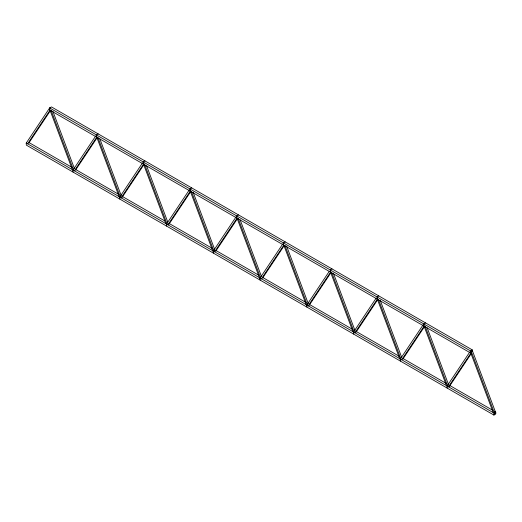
<?xml version="1.0" encoding="UTF-8"?>
<svg xmlns="http://www.w3.org/2000/svg" width="522" height="522" viewBox="0 0 522 522"><rect width="100%" height="100%" fill="white"/><g stroke="black" fill="none" stroke-linecap="round" stroke-linejoin="round"><path stroke-width="0.78" d="M26.1 143.276L49.479 108.178L50.647 107.506M27.575 143.85L50.053 110.103M28.743 143.172L50.321 110.775M73.308 169.598L95.794 135.85M74.333 170.844L96.811 137.097M75.501 170.172L97.536 137.097M119.623 197.27L142.552 162.851M121.091 197.845L144.026 163.419M121.815 197.845L143.844 164.769M166.381 224.271L189.316 189.845M167.856 224.838L190.334 191.091M168.573 224.838L190.608 191.77M213.146 251.265L236.075 216.845M214.614 251.839L237.099 218.092M215.782 251.16L237.366 218.764M259.904 278.265L282.833 243.839M261.378 278.833L283.857 245.086M262.546 278.161L284.125 245.764M306.668 305.259L329.147 271.512M308.137 305.833L330.615 272.086M308.854 305.833L331.339 272.086M353.877 331.581L375.905 298.512M354.895 332.827L377.38 299.08M356.069 332.155L377.647 299.758M400.635 358.581L423.12 324.834M401.659 359.828L424.138 326.08M402.827 359.149L424.862 326.08M446.949 386.254L469.878 351.828M448.418 386.822L471.353 352.402M449.142 386.822L471.17 353.753M49.688 107.95L470.537 350.928L470.537 352.976L49.688 110.005L49.688 107.95L51.463 106.925L472.312 349.903L472.312 351.267M98.227 133.926L96.446 134.95L96.446 136.999M144.985 160.92L143.211 161.944L143.211 163.999M121.013 196.363L119.832 197.042L119.832 199.097M191.75 187.92L189.969 188.944L189.969 190.993M238.508 214.914L236.734 215.938L236.734 217.994M214.535 250.351L213.348 251.036L213.348 253.092M285.266 241.914L283.492 242.939L283.492 244.988M332.031 268.908L330.25 269.933L330.25 271.988M378.789 295.909L377.014 296.933L377.014 298.982M425.554 322.903L423.773 323.927L423.773 325.982M470.537 350.928L472.312 349.903M471.353 351.743L472.521 351.071L495.9 413.163L494.732 413.842L471.353 351.743L470.329 351.808M448.339 385.34L447.158 386.026L447.158 388.074M493.916 413.019L495.691 411.995L495.691 414.05L493.916 415.075L26.309 145.103L26.309 143.048L493.916 413.019L493.916 415.075M471.496 351.136L472.521 351.071M28.782 142.428L72.056 167.412M75.54 169.422L118.814 194.406M122.305 196.422L164.88 221.002M169.063 223.416L212.337 248.4M215.827 250.416L258.397 274.996M262.586 277.41L305.859 302.395M309.35 304.411L352.618 329.395M356.108 331.405L399.382 356.389M402.867 358.405L446.14 383.389M449.631 385.399L492.2 409.979M494.295 411.192L495.691 411.995M470.616 352.565L493.14 412.393M427.185 327.862L448.568 384.655M425.162 326.263L447.967 386.841M423.851 325.571L446.375 385.393M380.14 300.104L401.809 357.655M378.398 299.263L400.922 359.09M377.093 298.571L399.904 359.156M333.375 273.11L355.045 330.661M331.92 273.026L354.451 332.847M330.328 271.577L352.859 331.398M286.617 246.11L308.287 303.66M284.875 245.268L307.686 305.853M283.857 245.333L306.094 304.404M240.14 219.873L261.522 276.667M238.117 218.274L260.928 278.852M236.812 217.583L259.617 278.161M193.094 192.116L214.764 249.666M191.352 191.274L213.883 251.102M190.047 190.582L212.859 251.167M146.617 165.879L167.719 221.915M144.594 164.28L167.118 224.101M143.289 163.588L165.813 223.409M99.859 138.878L121.241 195.672M97.836 137.279L120.641 197.864M96.524 136.588L119.049 196.416M52.813 111.127L74.483 168.678M51.071 110.286L73.595 170.107M49.479 108.837L72.578 170.172M400.394 359.025L400.394 361.08M353.635 332.031L353.635 334.08M306.871 305.031L306.871 307.086M260.113 278.037L260.113 280.086M166.59 224.042L166.59 226.091M73.067 170.048L73.067 172.097"/></g></svg>
